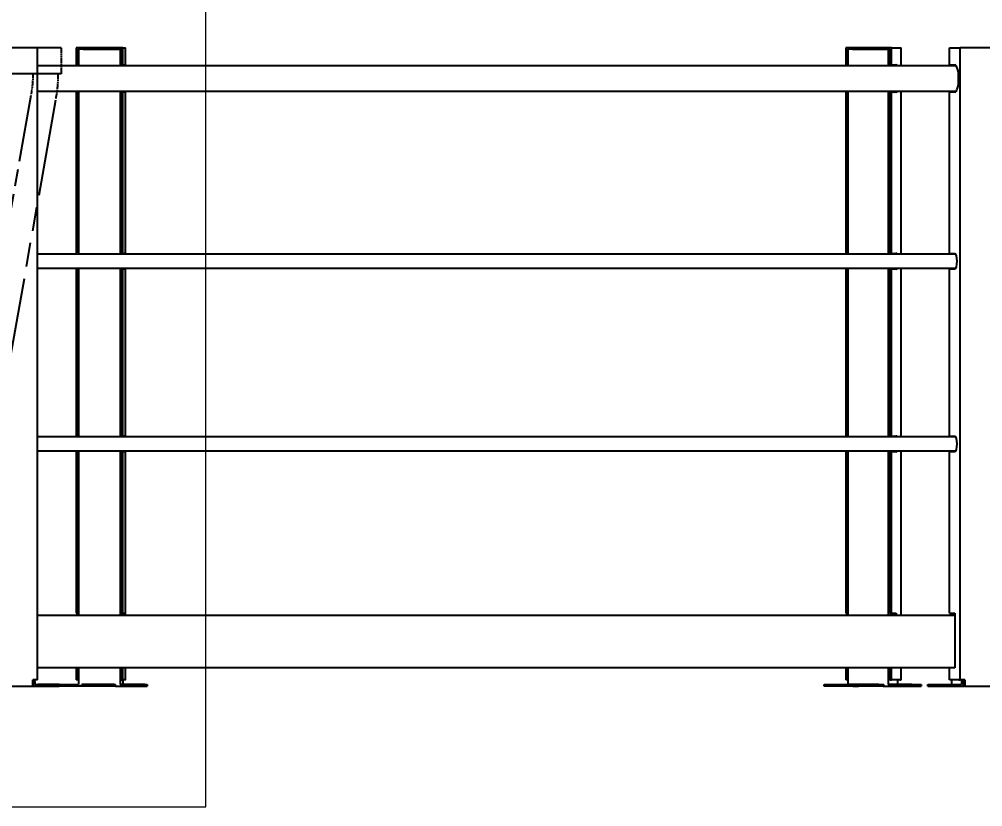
# Model space of a CAD drawing. Header units: millimetres. Extents: x 0 to 59400, y 0 to 42000.
# Drawn here: x 12453 to 14298, y 38316 to 39825 of the extents above; entities that cross this region are included whole.
import ezdxf

# ---------------------------------------------------------------- set-up
doc = ezdxf.new("R2010")
doc.units = ezdxf.units.MM
doc.header["$LTSCALE"] = 100
doc.linetypes.add('DOUBLE_DASH_CHAIN', pattern=[1.2403, 0.6614, -0.0827, 0.1654, -0.0827, 0.1654, -0.0827])
for name, color, linetype, lineweight in [('Detail Boundary', 7, 'Continuous', 18), ('Reference', 7, 'DOUBLE_DASH_CHAIN', 25), ('Visible', 7, 'Continuous', 25)]:
    doc.layers.add(name, color=color, linetype=linetype, lineweight=lineweight)
doc.styles.add('Title', font='arial.ttf')

# ---------------------------------------------------------------- blocks, each defined once
blk = doc.blocks.new('2dDetail0')
at = {"layer": 'Detail Boundary', "flags": 128}
blk.add_lwpolyline([(111.875, 383.163), (128.103, 383.163), (128.103, 400.04), (111.875, 400.04), (111.875, 383.163)], dxfattribs=at)
at = {"layer": 'Detail Boundary', "insert": (118.939, 403.54), "char_height": 3, "attachment_point": 7, "style": 'Title'}
blk.add_mtext('E', dxfattribs=at)

msp = doc.modelspace()

# ---------------------------------------------------------------- linework, layer by layer
at = {"layer": 'Reference', "ltscale": 1.567272}
for p, q in [((12532.55, 39770.38), (12365.84, 39770.38)), ((12532.55, 39720.38), (12365.84, 39720.38))]:
    msp.add_line(p, q, dxfattribs=at)
at = {"layer": 'Reference', "ltscale": 0.158612}
msp.add_line((12532.55, 39770.38), (12532.55, 39720.38), dxfattribs=at)
at = {"layer": 'Reference', "ltscale": 1.937284}
msp.add_line((12369.82, 39080.06), (12475.8, 39681.13), dxfattribs=at)
at = {"layer": 'Reference', "ltscale": 2.80138}
msp.add_line((12369.82, 38803.64), (12523.07, 39672.8), dxfattribs=at)
at = {"layer": 'Reference', "ltscale": 0.125106}
msp.add_arc((12253.23, 39720.38), 226, 350, 0, dxfattribs=at)
at = {"layer": 'Reference', "ltscale": 0.151698}
msp.add_arc((12253.23, 39720.38), 274, 350, 0, dxfattribs=at)
at = {"layer": 'Visible'}
for p, q in [((12487.54, 39770.38), (12397.64, 39770.38)), ((12487.54, 38559.38), (12487.54, 39770.38)), ((12651.29, 39770.38), (12561.51, 39770.38)), ((12561.51, 39770.38), (12561.51, 39737.38)), ((12564.51, 39767.38), (12564.51, 39737.38)), ((12566.15, 39767.38), (12564.51, 39767.38)), ((12566.15, 39767.38), (12566.15, 39735.53)), ((12575.13, 39767.38), (12566.15, 39767.38)), ((12575.13, 39767.38), (12636.98, 39767.38)), ((12636.98, 39767.38), (12645.96, 39767.38)), ((12646.31, 39767.38), (12645.96, 39767.38)), ((12645.96, 39767.38), (12645.96, 39735.53)), ((12648.3, 39767.38), (12646.31, 39767.38)), ((12648.3, 39737.38), (12648.3, 39767.38)), ((12651.29, 39770.38), (12656.39, 39770.38)), ((12651.29, 39737.38), (12651.29, 39770.38)), ((12656.39, 39735.53), (12656.39, 39770.38)), ((14123.41, 39770.38), (14036.34, 39770.38)), ((14036.34, 39770.38), (14036.34, 39737.38)), ((14039.24, 39767.38), (14039.24, 39737.38)), ((14039.91, 39767.38), (14039.24, 39767.38)), ((14039.91, 39767.38), (14039.91, 39735.53)), ((14048.62, 39767.38), (14039.91, 39767.38)), ((14048.62, 39767.38), (14108.6, 39767.38)), ((14108.6, 39767.38), (14117.31, 39767.38)), ((14118.58, 39767.38), (14117.31, 39767.38)), ((14117.31, 39767.38), (14117.31, 39735.53)), ((14120.51, 39767.38), (14118.58, 39767.38)), ((14120.51, 39737.38), (14120.51, 39767.38)), ((14123.41, 39770.38), (14141.89, 39770.38)), ((14123.41, 39737.38), (14123.41, 39770.38)), ((14141.89, 39735.53), (14141.89, 39770.38)), ((14234.85, 39770.38), (14255.12, 39770.38)), ((14234.85, 39737.38), (14234.85, 39770.38)), ((14341.58, 39770.38), (14255.12, 39770.38)), ((14255.12, 38559.38), (14255.12, 39770.38)), ((14247.66, 39735.53), (12487.54, 39735.53)), ((12561.51, 39737.38), (12564.51, 39737.38)), ((12564.51, 39737.38), (12566.15, 39737.38)), ((12648.28, 39735.53), (12648.51, 39737.38)), ((12648.3, 39737.38), (12651.29, 39737.38)), ((12651.29, 39737.38), (12653.84, 39737.38)), ((14036.34, 39737.38), (14039.24, 39737.38)), ((14039.24, 39737.38), (14039.91, 39737.38)), ((14120.51, 39737.38), (14123.41, 39737.38)), ((14123.41, 39737.38), (14132.65, 39737.38)), ((14125.74, 39735.53), (14126.56, 39737.38)), ((14234.85, 39737.38), (14244.99, 39737.38)), ((14238.27, 39737.38), (14238.27, 39735.53)), ((14247.52, 39735.53), (14247.58, 39735.65)), ((12487.54, 39687.23), (14247.66, 39687.23)), ((12561.51, 39685.38), (12561.51, 39376.38)), ((12564.51, 39685.38), (12561.51, 39685.38)), ((12566.15, 39685.38), (12564.51, 39685.38)), ((12564.51, 39685.38), (12564.51, 39376.38)), ((12566.15, 39687.23), (12566.15, 39374.83)), ((12645.96, 39687.23), (12645.96, 39374.83)), ((12651.29, 39685.38), (12648.3, 39685.38)), ((12648.3, 39376.38), (12648.3, 39685.38)), ((12650.84, 39687.23), (12650.84, 39685.38)), ((12651.29, 39376.38), (12651.29, 39685.38)), ((12653.84, 39685.38), (12651.29, 39685.38)), ((12656.39, 39374.83), (12656.39, 39687.23)), ((14036.34, 39685.38), (14036.34, 39376.38)), ((14039.24, 39685.38), (14036.34, 39685.38)), ((14039.91, 39685.38), (14039.24, 39685.38)), ((14039.24, 39685.38), (14039.24, 39376.38)), ((14039.91, 39687.23), (14039.91, 39374.83)), ((14117.31, 39687.23), (14117.31, 39374.83)), ((14123.41, 39685.38), (14120.51, 39685.38)), ((14120.51, 39376.38), (14120.51, 39685.38)), ((14123.41, 39376.38), (14123.41, 39685.38)), ((14132.65, 39685.38), (14123.41, 39685.38)), ((14141.89, 39374.83), (14141.89, 39687.23)), ((14234.85, 39376.38), (14234.85, 39685.38)), ((14244.99, 39685.38), (14234.85, 39685.38)), ((14238.27, 39687.23), (14238.27, 39685.38)), ((14246.83, 39374.83), (12487.54, 39374.83)), ((12561.51, 39376.38), (12564.51, 39376.38)), ((12564.51, 39376.38), (12566.15, 39376.38)), ((12648.3, 39376.38), (12651.29, 39376.38)), ((12648.52, 39374.83), (12648.71, 39376.38)), ((12651.29, 39376.38), (12653.84, 39376.38)), ((14036.34, 39376.38), (14039.24, 39376.38)), ((14039.24, 39376.38), (14039.91, 39376.38)), ((14120.51, 39376.38), (14123.41, 39376.38)), ((14123.41, 39376.38), (14132.65, 39376.38)), ((14126.62, 39374.83), (14127.3, 39376.38)), ((14234.85, 39376.38), (14244.99, 39376.38)), ((14238.27, 39376.38), (14238.27, 39374.83)), ((12487.54, 39347.93), (14246.83, 39347.93)), ((12561.51, 39346.38), (12561.51, 39026.38)), ((12564.51, 39346.38), (12561.51, 39346.38)), ((12566.15, 39346.38), (12564.51, 39346.38)), ((12564.51, 39346.38), (12564.51, 39026.38)), ((12566.15, 39347.93), (12566.15, 39024.83)), ((12645.96, 39347.93), (12645.96, 39024.83)), ((12651.29, 39346.38), (12648.3, 39346.38)), ((12648.3, 39026.38), (12648.3, 39346.38)), ((12650.84, 39347.93), (12650.84, 39346.38)), ((12651.29, 39026.38), (12651.29, 39346.38)), ((12653.84, 39346.38), (12651.29, 39346.38)), ((12656.39, 39024.83), (12656.39, 39347.93)), ((14036.34, 39346.38), (14036.34, 39026.38)), ((14039.24, 39346.38), (14036.34, 39346.38)), ((14039.91, 39346.38), (14039.24, 39346.38)), ((14039.24, 39346.38), (14039.24, 39026.38)), ((14039.91, 39347.93), (14039.91, 39024.83)), ((14117.31, 39347.93), (14117.31, 39024.83)), ((14123.41, 39346.38), (14120.51, 39346.38)), ((14120.51, 39026.38), (14120.51, 39346.38)), ((14123.41, 39026.38), (14123.41, 39346.38)), ((14132.65, 39346.38), (14123.41, 39346.38)), ((14141.89, 39024.83), (14141.89, 39347.93)), ((14234.85, 39026.38), (14234.85, 39346.38)), ((14244.99, 39346.38), (14234.85, 39346.38)), ((14238.27, 39347.93), (14238.27, 39346.38)), ((14246.83, 39024.83), (12487.54, 39024.83)), ((12561.51, 39026.38), (12564.51, 39026.38)), ((12564.51, 39026.38), (12566.15, 39026.38)), ((12648.3, 39026.38), (12651.29, 39026.38)), ((12648.52, 39024.83), (12648.71, 39026.38)), ((12651.29, 39026.38), (12653.84, 39026.38)), ((14036.34, 39026.38), (14039.24, 39026.38)), ((14039.24, 39026.38), (14039.91, 39026.38)), ((14120.51, 39026.38), (14123.41, 39026.38)), ((14123.41, 39026.38), (14132.65, 39026.38)), ((14126.62, 39024.83), (14127.3, 39026.38)), ((14234.85, 39026.38), (14244.99, 39026.38)), ((14238.27, 39026.38), (14238.27, 39024.83)), ((12487.54, 38997.93), (14246.83, 38997.93)), ((12561.51, 38996.38), (12561.51, 38687.38)), ((12564.51, 38996.38), (12561.51, 38996.38)), ((12566.15, 38996.38), (12564.51, 38996.38)), ((12564.51, 38996.38), (12564.51, 38687.38)), ((12566.15, 38997.93), (12566.15, 38682.38)), ((12645.96, 38997.93), (12645.96, 38682.38)), ((12651.29, 38996.38), (12648.3, 38996.38)), ((12648.3, 38687.38), (12648.3, 38996.38)), ((12650.84, 38997.93), (12650.84, 38996.38)), ((12653.84, 38996.38), (12651.29, 38996.38)), ((12651.29, 38687.38), (12651.29, 38996.38)), ((12656.39, 38682.38), (12656.39, 38997.93)), ((14036.34, 38996.38), (14036.34, 38687.38)), ((14039.24, 38996.38), (14036.34, 38996.38)), ((14039.91, 38996.38), (14039.24, 38996.38)), ((14039.24, 38996.38), (14039.24, 38687.38)), ((14039.91, 38997.93), (14039.91, 38682.38)), ((14117.31, 38997.93), (14117.31, 38682.38)), ((14123.41, 38996.38), (14120.51, 38996.38)), ((14120.51, 38687.38), (14120.51, 38996.38)), ((14132.65, 38996.38), (14123.41, 38996.38)), ((14123.41, 38687.38), (14123.41, 38996.38)), ((14141.89, 38682.38), (14141.89, 38997.93)), ((14244.99, 38996.38), (14234.85, 38996.38)), ((14234.85, 38687.38), (14234.85, 38996.38)), ((14238.27, 38997.93), (14238.27, 38996.38)), ((12561.51, 38687.38), (12564.51, 38687.38)), ((12564.09, 38682.38), (12564.09, 38687.38)), ((12564.51, 38687.38), (12566.15, 38687.38)), ((12648.05, 38682.38), (12648.05, 38687.38)), ((12648.05, 38687.38), (12648.3, 38687.38)), ((12648.3, 38687.38), (12651.29, 38687.38)), ((12650.88, 38682.38), (12650.88, 38687.38)), ((12651.29, 38687.38), (12653.88, 38687.38)), ((12653.88, 38687.38), (12653.88, 38682.38)), ((14036.34, 38687.38), (14039.24, 38687.38)), ((14039.24, 38687.38), (14039.91, 38687.38)), ((14120.51, 38687.38), (14123.41, 38687.38)), ((14123.41, 38687.38), (14132.78, 38687.38)), ((14124.9, 38682.38), (14124.9, 38687.38)), ((14129.87, 38682.38), (14129.87, 38687.38)), ((14132.78, 38687.38), (14132.78, 38682.38)), ((14234.85, 38687.38), (14245.13, 38687.38)), ((14238.27, 38687.38), (14238.27, 38682.38)), ((14245.13, 38687.38), (14245.13, 38582.38)), ((14245.13, 38682.38), (12487.54, 38682.38)), ((14244.81, 38582.38), (12487.54, 38582.38)), ((12561.51, 38582.38), (12561.51, 38559.38)), ((12564.51, 38582.38), (12564.51, 38559.38)), ((12566.15, 38582.38), (12566.15, 38550.38)), ((12645.96, 38582.38), (12645.96, 38550.38)), ((12648.3, 38559.38), (12648.3, 38582.38)), ((12651.29, 38559.38), (12651.29, 38582.38)), ((12656.39, 38559.38), (12656.39, 38582.38)), ((14036.34, 38582.38), (14036.34, 38559.38)), ((14039.24, 38582.38), (14039.24, 38559.38)), ((14039.91, 38582.38), (14039.91, 38550.39)), ((14117.31, 38582.38), (14117.31, 38550.38)), ((14120.51, 38559.38), (14120.51, 38582.38)), ((14123.41, 38559.38), (14123.41, 38582.38)), ((14141.89, 38559.38), (14141.89, 38582.38)), ((14234.85, 38559.38), (14234.85, 38582.38)), ((14245.13, 38582.38), (14244.81, 38582.38)), ((12487.54, 38559.38), (12478.55, 38559.38)), ((12478.55, 38547.38), (12478.55, 38559.38)), ((12479.15, 38556.38), (12479.15, 38559.38)), ((12482.15, 38556.38), (12482.15, 38559.38)), ((12564.51, 38559.38), (12561.51, 38559.38)), ((12566.15, 38559.38), (12564.51, 38559.38)), ((12648.3, 38559.38), (12651.29, 38559.38)), ((12650.84, 38559.38), (12650.84, 38556.38)), ((12655.76, 38559.38), (12651.29, 38559.38)), ((12655.76, 38559.38), (12656.39, 38559.38)), ((14039.24, 38559.38), (14036.34, 38559.38)), ((14039.91, 38559.38), (14039.24, 38559.38)), ((14120.51, 38559.38), (14123.41, 38559.38)), ((14139.61, 38559.38), (14123.41, 38559.38)), ((14135.02, 38559.38), (14135.02, 38556.38)), ((14139.61, 38559.38), (14141.89, 38559.38)), ((14252.62, 38559.38), (14234.85, 38559.38)), ((14238.27, 38559.38), (14238.27, 38550.38)), ((14252.62, 38559.38), (14255.12, 38559.38)), ((14263.77, 38559.38), (14255.12, 38559.38)), ((14257.7, 38559.38), (14257.7, 38556.38)), ((14260.59, 38556.38), (14260.59, 38559.38)), ((14262.94, 38559.38), (14262.94, 38547.38)), ((14263.77, 38559.38), (14263.77, 38547.38)), ((12406.63, 38547.38), (12478.55, 38547.38)), ((12478.55, 38547.38), (12479.15, 38547.38)), ((12479.15, 38556.38), (12479.15, 38547.38)), ((12479.15, 38547.38), (12488.14, 38547.38)), ((12482.15, 38556.38), (12482.15, 38550.38)), ((12482.15, 38550.38), (12488.14, 38550.38)), ((12529.09, 38550.38), (12488.14, 38550.38)), ((12488.14, 38547.38), (12529.09, 38547.38)), ((12529.09, 38550.38), (12566.15, 38550.38)), ((12529.09, 38550.38), (12529.09, 38547.38)), ((12575.13, 38547.38), (12529.09, 38547.38)), ((12634.4, 38550.39), (12572.55, 38550.39)), ((12572.55, 38547.39), (12572.55, 38550.39)), ((12634.4, 38547.39), (12572.55, 38547.39)), ((12575.13, 38547.39), (12575.13, 38547.38)), ((12575.34, 38547.38), (12575.13, 38547.38)), ((12575.34, 38547.39), (12575.34, 38547.38)), ((12575.37, 38547.38), (12575.37, 38547.39)), ((12636.98, 38547.38), (12575.37, 38547.38)), ((12634.4, 38550.39), (12636.77, 38550.39)), ((12634.4, 38547.39), (12634.4, 38550.39)), ((12636.77, 38547.39), (12634.4, 38547.39)), ((12636.77, 38550.39), (12636.98, 38550.39)), ((12636.77, 38547.39), (12636.98, 38547.39)), ((12636.98, 38547.39), (12636.98, 38550.39)), ((12636.98, 38547.39), (12636.98, 38547.38)), ((12636.98, 38547.38), (12692.84, 38547.38)), ((12692.84, 38550.38), (12645.96, 38550.38)), ((12650.84, 38556.38), (12650.84, 38550.38)), ((12692.84, 38550.38), (12697.73, 38550.38)), ((12692.84, 38547.38), (12692.84, 38550.38)), ((12692.84, 38547.38), (12697.73, 38547.38)), ((12697.73, 38550.38), (12697.73, 38547.38)), ((13994.44, 38550.38), (14039.26, 38550.38)), ((13994.44, 38547.38), (13994.44, 38550.38)), ((14048.62, 38547.38), (13994.44, 38547.38)), ((14099.24, 38550.39), (14039.26, 38550.39)), ((14039.26, 38547.39), (14039.26, 38550.39)), ((14099.24, 38547.39), (14039.26, 38547.39)), ((14048.62, 38547.39), (14048.62, 38547.38)), ((14049.38, 38547.38), (14048.62, 38547.38)), ((14049.38, 38547.39), (14049.38, 38547.38)), ((14049.38, 38547.38), (14060.53, 38547.38)), ((14060.53, 38547.39), (14060.53, 38547.38)), ((14062.76, 38547.38), (14062.76, 38547.39)), ((14108.6, 38547.38), (14062.76, 38547.38)), ((14099.24, 38550.39), (14107.84, 38550.39)), ((14099.24, 38547.39), (14099.24, 38550.39)), ((14107.84, 38547.39), (14099.24, 38547.39)), ((14107.84, 38550.39), (14108.6, 38550.39)), ((14107.84, 38547.39), (14108.6, 38547.39)), ((14108.6, 38547.39), (14108.6, 38550.39)), ((14108.6, 38547.39), (14108.6, 38547.38)), ((14108.6, 38547.38), (14162.78, 38547.38)), ((14162.78, 38550.38), (14117.31, 38550.38)), ((14135.02, 38556.38), (14135.02, 38550.38)), ((14162.78, 38550.38), (14180.49, 38550.38)), ((14162.78, 38547.38), (14162.78, 38550.38)), ((14162.78, 38547.38), (14180.49, 38547.38)), ((14180.49, 38550.38), (14180.49, 38547.38)), ((14193.11, 38550.38), (14212.55, 38550.38)), ((14193.11, 38547.38), (14193.11, 38550.38)), ((14193.11, 38547.38), (14212.55, 38547.38)), ((14212.55, 38550.38), (14251.94, 38550.38)), ((14212.55, 38550.38), (14212.55, 38547.38)), ((14212.55, 38547.38), (14251.94, 38547.38)), ((14236.64, 38550.39), (14238.27, 38550.39)), ((14236.64, 38550.38), (14236.64, 38550.39)), ((14251.94, 38550.38), (14257.7, 38550.38)), ((14251.94, 38547.38), (14260.59, 38547.38)), ((14257.7, 38556.38), (14257.7, 38550.38)), ((14260.59, 38556.38), (14260.59, 38547.38)), ((14260.59, 38547.39), (14262.94, 38547.39)), ((14263.77, 38547.38), (14262.94, 38547.38)), ((14263.77, 38547.38), (14332.94, 38547.38))]:
    msp.add_line(p, q, dxfattribs=at)
for centre, major_axis, ratio, start_param, end_param in [((12564.06, 39711.38), (0, 26), 0.0697394, 5.903675, 6.2831853), ((12650.85, 39711.38), (0, 26), 0.0697394, 5.903675, 6.2831853), ((12653.84, 39711.38), (0, 26), 0.0697394, 5.903675, 6.2831853), ((14129.75, 39711.38), (0, 26), 0.2530414, 5.903675, 6.2831853), ((14132.65, 39711.38), (0, 26), 0.2530414, 5.903675, 6.2831853), ((14244.99, 39711.38), (0, 26), 0.2776981, 3.1415927, 6.2831853), ((12564.06, 39711.38), (0, -26), 0.0697394, 0, 0.3795103), ((12648.99, 39711.38), (0, -26), 0.0697394, 5.903675, 6.6626956), ((12650.85, 39711.38), (0, -26), 0.0697394, 0, 0.3795103), ((12653.84, 39711.38), (0, -26), 0.0697394, 0, 0.3795103), ((14128.32, 39711.38), (0, -26), 0.2530414, 5.903675, 6.6626956), ((14125.42, 39711.38), (0, -26), 0.2530414, 0.2224045, 0.3795103), ((14129.75, 39711.38), (0, -26), 0.2530414, 0, 0.3795103), ((14132.65, 39711.38), (0, -26), 0.2530414, 0, 0.3795103), ((12564.06, 39361.38), (0, 15), 0.0697394, 5.8245707, 6.2831853), ((12650.85, 39361.38), (0, 15), 0.0697394, 5.8245707, 6.2831853), ((12653.84, 39361.38), (0, 15), 0.0697394, 5.8245707, 6.2831853), ((14129.75, 39361.38), (0, 15), 0.2530414, 5.8245707, 6.2831853), ((14132.65, 39361.38), (0, 15), 0.2530414, 5.8245707, 6.2831853), ((14244.99, 39361.38), (0, 15), 0.2776981, 3.1415927, 6.2831853), ((12564.06, 39361.38), (0, -15), 0.0697394, 0, 0.4586146), ((12648.99, 39361.38), (0, -15), 0.0697394, 5.8245707, 6.7417999), ((12650.85, 39361.38), (0, -15), 0.0697394, 0, 0.4586146), ((12653.84, 39361.38), (0, -15), 0.0697394, 0, 0.4586146), ((14128.32, 39361.38), (0, -15), 0.2530414, 5.8245707, 6.7417999), ((14125.42, 39361.38), (0, -15), 0.2530414, 0.3923176, 0.4586146), ((14129.75, 39361.38), (0, -15), 0.2530414, 0, 0.4586146), ((14132.65, 39361.38), (0, -15), 0.2530414, 0, 0.4586146), ((12564.06, 39011.38), (0, 15), 0.0697394, 5.8245707, 6.2831853), ((12650.85, 39011.38), (0, 15), 0.0697394, 5.8245707, 6.2831853), ((12653.84, 39011.38), (0, 15), 0.0697394, 5.8245707, 6.2831853), ((14129.75, 39011.38), (0, 15), 0.2530414, 5.8245707, 6.2831853), ((14132.65, 39011.38), (0, 15), 0.2530414, 5.8245707, 6.2831853), ((14244.99, 39011.38), (0, 15), 0.2776981, 3.1415927, 6.2831853), ((12564.06, 39011.38), (0, -15), 0.0697394, 0, 0.4586146), ((12648.99, 39011.38), (0, -15), 0.0697394, 5.8245707, 6.7417999), ((12650.85, 39011.38), (0, -15), 0.0697394, 0, 0.4586146), ((12653.84, 39011.38), (0, -15), 0.0697394, 0, 0.4586146), ((14128.32, 39011.38), (0, -15), 0.2530414, 5.8245707, 6.7417999), ((14125.42, 39011.38), (0, -15), 0.2530414, 0.3923176, 0.4586146), ((14129.75, 39011.38), (0, -15), 0.2530414, 0, 0.4586146), ((14132.65, 39011.38), (0, -15), 0.2530414, 0, 0.4586146)]:
    msp.add_ellipse(centre, major_axis=major_axis, ratio=ratio, start_param=start_param, end_param=end_param, dxfattribs=at)

# ---------------------------------------------------------------- block references
at = {"layer": 'Detail Boundary', "xscale": 100, "yscale": 100, "zscale": 100}
msp.add_blockref('2dDetail0', (0, 0), dxfattribs=at)

doc.saveas('drawing.dxf')
